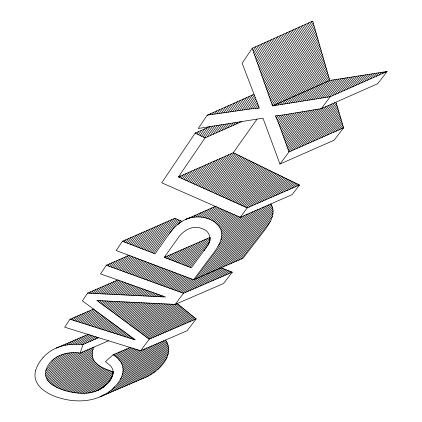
<?xml version="1.0" encoding="UTF-8"?>
<svg xmlns="http://www.w3.org/2000/svg" width="422" height="422" viewBox="0 0 422 422"><rect width="100%" height="100%" fill="white"/><g stroke="black" fill="none" stroke-linecap="round" stroke-linejoin="round"><path stroke-width="0.63" d="M113.08 373.08L111.64 377.875L108.058 382.991L103.348 387.275L97.957 390.339L103.917 386.853L108.844 382.068L112.168 376.73L112.938 374.166L113.054 371.787M203.889 250.752C206.543 246.712 210.657 242.634 210.082 237.386L164.253 257.367L191.319 267.785L204.032 250.562M35.585 370.695C31.502 385.613 48.166 394.865 60.198 398.099C73.096 401.86 87.386 402.187 99.903 396.886L144.582 377.806C158.15 372.299 175.784 355.498 165.535 340.016M93.742 360.172L70.986 392.049C58.89 389.722 38.998 381.884 47.549 366.259C53.763 354.849 68.095 351.289 80.154 353.045L83.034 344.463L98.669 337.706M207.16 246.1C212.44 240.477 209.998 230.707 202.286 228.756C192.274 224.198 182.009 231.293 176.865 239.654L164.253 257.367M93.489 309.057L70.026 319.248L64.687 327.192L140.621 350.714L187.067 330.769L196.167 318.974L177.166 303.545M117.738 279.986L87.591 293.126L82.385 300.87L135.325 339.916L70.026 319.248M128.968 255.347L106.328 265.253L100.526 273.883L165.556 297.009L87.591 293.126M215.362 206.369L183.665 220.363A27.968 21.875 -20.4 0 0 178.232 224.135A30.126 23.526 -20.5 0 1 181.998 221.328L174.771 218.316L122.443 241.278L116.208 250.557L193.624 279.696L242.961 258.322L262.421 233.108C268.471 225.211 277.18 214.102 270.85 203.916M209.65 126.653L195.18 133.094L161.758 182.805L240.208 217.293L292.098 194.637L299.504 185.036L233.271 152.717L178.422 176.96L247.229 207.888L299.504 185.036M253.865 94.375L207.223 115.174L198.287 128.473L262.959 118.181L279.965 164.026L334.055 140.257L343.587 127.898L336.17 102.725M316.125 98.959L329.777 80.465L312.67 21.1L252.187 48.298L242.133 63.258L259.377 108.153L250.52 108.95L207.223 115.174M70.332 319.348L70.553 319.021M106.639 265.369L106.877 265.011M122.76 241.4L123.008 241.031M195.502 133.252L195.787 132.825M252.34 48.741L252.836 48.008M71.803 319.813L73.08 317.924M89.722 293.232L90.709 291.766M108.137 265.913L109.52 263.856M124.263 241.98L125.698 239.849M197.042 134.006L198.715 131.522M209.998 114.779L210.805 113.576M253.084 50.851L255.943 46.61M73.275 320.277L75.607 316.827M91.479 293.322L93.288 290.642M109.625 266.451L112.162 262.7M125.767 242.555L128.393 238.667M198.577 134.755L201.642 130.219M212.292 114.446L213.775 112.257M253.828 52.95L259.055 45.212M74.741 320.741L78.133 315.73M93.241 293.406L95.873 289.513M111.118 266.994L114.805 261.545M127.265 243.135L131.089 237.486M200.107 135.504L204.57 128.916M214.582 114.119L216.739 110.933M254.566 55.045L262.167 43.809M76.203 321.205L80.66 314.633M94.992 293.496L98.458 288.39M112.6 267.532L117.448 260.39M128.757 243.71L133.779 236.304M201.637 136.253L207.497 127.613M216.871 113.787L219.709 109.609M255.305 57.128L265.285 42.411M60.847 346.409L61.116 346.014M77.659 321.664L83.187 313.53M96.749 293.58L101.043 287.261M114.082 268.07L120.091 259.235M130.25 244.285L136.48 235.123M203.161 136.997L210.251 126.568M219.16 113.46L222.679 108.285M256.033 59.201L268.397 41.008M45.829 371.007L54.301 358.568M62.999 345.797L63.574 344.948M79.12 322.128L85.719 312.433M98.5 293.67L103.627 286.137M115.565 268.608L122.739 258.074M131.738 244.855L139.176 233.936M204.686 137.741L212.546 126.204M221.445 113.133L225.649 106.961M256.766 61.269L271.515 39.605M206.569 246.986L206.142 247.608M178.422 176.96L205.029 137.91L241.911 121.525M45.581 373.86L57.345 356.627M65.062 345.312L66.038 343.883M80.57 322.587L88.251 311.336M100.246 293.754L106.217 285.008M117.042 269.146L125.387 256.919M133.225 245.43L141.876 232.754M179.593 177.483L180.605 175.995M207.276 136.913L214.835 125.84M223.729 112.806L228.618 105.632M257.494 63.326L274.638 38.202M45.798 376.023L59.919 355.371M67.056 344.932L68.501 342.817M82.021 323.046L90.783 310.233M196.167 318.974L149.251 339.151L97.26 300.717L97.461 300.469M101.992 293.844L108.802 283.879M118.513 269.679L128.035 255.758M134.708 246L144.572 231.567M181.096 178.158L183.428 174.745M210.182 135.62L217.119 125.476M226.007 112.474L231.594 104.308M258.217 65.378L277.755 36.798M46.278 377.78L62.245 354.485M68.986 344.642L70.965 341.751M83.472 323.505L93.315 309.131M98.49 301.588L99.175 300.58M103.733 293.928L111.392 282.751M119.985 270.217L129.918 255.716M136.185 246.569L147.278 230.38M182.594 178.833L186.25 173.5M213.089 134.328L219.408 125.112M228.286 112.146L234.569 102.984M258.939 67.42L280.878 35.395M46.947 379.257L64.402 353.842M70.864 344.431L73.433 340.686M84.912 323.964L94.591 309.869M99.687 302.447L100.89 300.691M105.474 294.018L113.982 281.622M121.452 270.75L131.39 256.27M137.662 247.134L149.979 229.199M184.092 179.508L189.077 172.25M216.001 133.035L221.692 124.748M230.565 111.819L237.544 101.655M259.657 69.451L284.001 33.992M47.749 380.533L66.433 353.378M72.689 344.283L75.897 339.62M86.357 324.418L95.768 310.74M100.879 303.307L102.609 300.791M107.209 294.102L116.577 280.493M122.913 271.277L132.861 256.824M139.133 247.703L152.68 228.012M185.585 180.178L191.899 171M218.912 131.743L223.971 124.385M232.844 111.492L240.524 100.325M260.369 71.476L287.129 32.584M48.651 381.657L68.364 353.056M74.478 344.194L78.365 338.549M87.797 324.871L96.939 311.605M102.066 304.172L104.329 300.891M108.945 294.192L118.529 280.287M124.374 271.81L134.328 257.373M140.605 248.268L155.386 226.825M187.078 180.848L194.727 169.755M221.819 130.451L226.255 124.021M235.117 111.165L243.505 98.996M261.081 73.497L290.252 31.181M49.622 382.67L70.221 352.845M76.224 344.157L80.834 337.484M89.232 325.33L98.115 312.47M103.248 305.032L106.043 300.986M110.68 294.276L119.985 280.804M125.83 272.338L135.789 257.926M142.072 248.832L158.092 225.638M188.565 181.518L197.554 168.505M224.736 129.158L228.534 123.657M237.386 110.838L246.485 97.667M261.793 75.506L293.38 29.772M50.661 383.582L72.014 352.723M77.938 344.173L83.303 336.413M90.661 325.779L99.281 313.33M104.424 305.897L107.763 301.081M112.41 294.361L121.436 281.321M127.286 272.87L137.25 258.475M143.533 249.397L160.798 224.446M190.048 182.188L200.387 167.249M227.648 127.861L230.808 123.298M239.654 110.511L249.465 96.337M262.5 77.506L296.513 28.364M51.748 384.416L73.755 352.676M79.616 344.225L85.777 335.348M92.096 326.232L100.447 314.19M105.6 306.757L109.477 301.171L175.188 304.399L223.518 283.526L232.269 272.185L221.107 267.791M114.135 294.451L122.886 281.833M128.736 273.393L138.706 259.024M144.994 249.956L163.509 223.259M191.53 182.853L203.219 165.999M230.565 126.568L233.081 122.934M241.922 110.189L252.451 95.008M263.201 79.5L299.641 26.955M52.871 385.186L75.448 352.697M81.267 344.32L88.124 334.451M93.52 326.686L101.607 315.049M106.766 307.622L111.192 301.255M115.865 294.535L124.332 282.35M130.187 273.92L140.157 259.572M146.45 250.515L166.215 222.072M193.007 183.517L206.047 164.749M233.482 125.271L235.355 122.57M244.19 109.862L254.244 95.388M263.903 81.488L302.774 25.547M54.032 385.903L77.099 352.771M82.891 344.447L89.548 334.894M94.945 327.134L102.768 315.904M107.932 308.487L112.906 301.345M117.585 294.619L125.772 282.861M131.632 274.448L141.607 260.116M147.906 251.074L168.927 220.88M194.484 184.177L208.885 163.493M236.399 123.973L237.628 122.211M246.453 109.535L254.967 97.308M264.605 83.466L305.913 24.138M55.219 386.573L78.714 352.892M85.27 343.497L90.962 335.332M96.369 327.588L103.923 316.753M109.092 309.347L114.615 301.424M119.305 294.704L127.212 283.373M133.072 274.97L143.058 260.659M149.356 251.633L171.638 219.693M195.95 184.841L211.717 162.243M239.321 122.675L239.896 121.847M248.716 109.214L255.69 99.217M265.301 85.439L309.046 22.73M56.432 387.201L80.37 352.95M87.718 342.437L92.381 335.77M97.788 328.036L105.078 317.608M110.247 310.207L116.33 301.508M121.024 294.793L128.647 283.885M134.512 275.492L144.503 261.202M150.802 252.192L174.349 218.501M197.422 185.501L214.555 160.988M250.969 108.897L256.402 101.116M265.992 87.401L312.185 21.316M57.666 387.792L82.802 351.901M90.171 341.377L93.79 336.207M99.202 328.485L106.228 318.452M111.403 311.061L118.033 301.593M122.739 294.878L130.081 284.391M135.947 276.014L145.943 261.745M152.247 252.746L176 218.833M198.883 186.155L217.388 159.738M253.158 108.665L257.14 102.984M266.683 89.353L313.198 22.941M205.688 248.257L205.92 247.93M58.922 388.346L85.228 350.856M92.624 340.322L95.203 336.645M100.615 328.928L107.373 319.301M112.553 311.916L119.737 301.677M124.453 294.962L131.511 284.903M137.382 276.537L147.378 262.289M153.687 253.3L177.451 219.435M200.344 186.814L220.226 158.482M255.321 108.47L257.895 104.804M267.369 91.305L313.82 25.109M60.198 388.868L87.66 349.806M95.077 339.262L96.606 337.078M102.024 329.376L108.517 320.145M113.703 312.771L121.441 301.762M126.162 295.047L132.941 285.409M138.812 277.054L148.818 262.827M169.433 233.503L178.902 220.041M201.806 187.468L223.069 157.227M257.473 108.296L258.67 106.587M268.054 93.241L314.443 27.272M61.491 389.358L90.092 348.757M97.529 338.201L98.015 337.516M103.432 329.819L109.657 320.984M114.847 313.62L123.14 301.846M127.871 295.131L134.365 285.916M140.241 277.576L150.248 263.37M177.435 224.773L180.347 220.643M203.256 188.122L225.907 155.971M268.74 95.177L315.06 29.424M62.804 389.817L92.523 347.707M104.835 330.268L110.796 321.822M115.987 314.464L124.838 301.93M129.575 295.215L135.784 286.422M141.665 278.093L151.677 263.908M181.492 221.666L181.787 221.244M204.707 188.776L228.75 154.71M269.421 97.102L315.677 31.566M64.128 390.255L93.004 349.421M106.239 330.711L111.93 322.661M117.126 315.313L126.537 302.01M131.279 295.3L137.203 286.928M143.084 278.61L153.102 264.441M206.158 189.425L231.594 153.455M270.096 99.017L316.289 33.697M233.271 152.717L257.067 119.109M65.468 390.661L92.286 352.813M107.636 331.154L113.064 323.495M118.265 316.157L128.225 302.094M132.977 295.384L138.616 287.429M144.503 279.121L154.526 264.979M207.603 190.074L233.867 153.007M270.771 100.927L316.901 35.823M66.824 391.046L92.249 355.24M109.034 331.597L114.193 324.328M119.4 316.996L129.918 302.178M134.676 295.474L140.03 287.931M145.922 279.638L155.945 265.512M189.678 218L190.058 217.462M209.043 190.723L235.318 153.713M271.441 102.831L317.508 37.943M68.19 391.41L92.539 357.181M110.427 332.035L115.317 325.156M120.528 317.835L131.606 302.257M136.375 295.558L141.439 288.432M147.331 280.15L157.364 266.045M186.07 219.213A21.775 17.117 -20.3 0 1 189.167 218.142L191.904 217.509L192.764 216.275M210.483 191.372L236.763 154.42M272.111 104.725L318.114 40.048M69.577 391.743L93.062 358.79M111.819 332.478L116.44 325.984M121.657 318.673L133.289 302.342M138.068 295.643L142.847 288.933M148.744 280.662L158.778 266.577M165.107 257.7L165.835 256.676M193.967 217.203L195.47 215.088M211.918 192.015L238.208 155.122M273.387 105.758L318.721 42.147M113.207 332.916L117.559 326.813M122.781 319.507L134.977 302.426M139.761 295.722L144.25 289.434M150.148 281.173L160.191 267.11M166.521 258.243L168.452 255.537M195.956 217.019L198.182 213.901M213.347 192.659L239.649 155.829M275.65 105.4L319.322 44.241M72.41 392.318L94.539 361.385M114.589 333.354L118.677 327.636M123.899 320.335L136.654 302.505M141.449 295.806L145.653 289.93M151.551 281.685L161.6 267.643M167.935 258.786L171.074 254.392M197.855 216.955L200.888 212.714M214.777 193.302L241.083 156.53M277.919 105.041L319.918 46.325M73.85 392.56L95.419 362.466C92.149 359.101 91.484 353.937 92.951 349.595A27.145 19.154 -12.7 0 1 93.964 347.079M115.971 333.791L119.795 328.458M125.017 321.168L138.332 302.59M143.132 295.891L147.051 290.426M152.954 282.191L163.003 268.17M169.343 259.324L173.695 253.253M199.68 216.998L203.599 211.527M216.201 193.941L242.518 157.227M280.182 104.677L320.514 48.398M75.316 392.766L96.369 363.447M117.353 334.229L120.903 329.281M126.136 321.997L140.009 302.674M144.82 295.975L148.444 290.927M154.352 282.698L164.406 268.698M170.746 259.868L176.317 252.108M201.426 217.145L206.311 210.341M217.625 194.584L243.948 157.923M282.439 104.318L321.11 50.466M76.804 392.94L97.382 364.339M118.73 334.662L122.011 330.099M127.249 322.819L141.681 302.753M146.497 296.059L149.836 291.417M155.744 283.204L165.804 269.225M172.15 260.406L178.944 250.963M203.098 217.383L209.022 209.148M219.044 195.222L245.372 158.619M275.714 116.446L276.178 115.807M284.697 103.96L321.701 52.523M78.307 393.082L98.437 365.157M120.101 335.1L123.118 330.911M128.357 323.642L143.353 302.838M148.18 296.144L151.229 291.913M157.137 283.711L167.202 269.748M173.547 260.944L181.565 249.819M204.712 217.705L211.738 207.962M220.458 195.855L246.796 159.316M276.494 118.113L278.298 115.607M286.955 103.601L322.292 54.575M79.837 393.193L99.529 365.921M121.473 335.532L124.221 331.724M129.464 324.465L145.026 302.917M149.852 296.228L152.611 292.409M158.53 284.217L168.594 270.275M174.945 261.482L184.192 248.674M206.268 218.1L214.455 206.769M221.872 196.494L248.22 160.012M277.238 119.822L280.451 115.37M289.207 103.242L322.877 56.617M81.383 393.272L100.652 366.634M122.844 335.965L125.323 332.536M130.567 325.288L146.687 303.001M151.53 296.313L153.998 292.9M159.912 284.718L169.987 270.797M176.338 262.02L186.819 247.524M207.772 218.57L216.296 206.78M223.285 197.127L249.634 160.703M277.95 121.562L282.629 115.095M291.465 102.884L323.463 58.653M204.702 249.645L204.96 249.286M71.017 392.033A50.761 35.643 -10.9 0 0 82.918 393.309L101.807 367.304M124.205 336.397L126.421 333.348M131.669 326.101L148.354 303.08M153.202 296.392L155.38 293.39M161.299 285.225L171.374 271.32M177.725 262.553L189.452 246.379M207.698 218.549L209.228 219.108L217.705 207.402M224.689 197.76L251.048 161.389M278.641 123.324L284.834 114.779M293.712 102.525L324.043 60.678M84.569 393.293L102.989 367.931M125.571 336.83L127.513 334.155M132.766 326.918L150.016 303.165M154.869 296.476L156.757 293.881M162.676 285.726L172.756 271.842M179.118 263.085L192.079 245.235M209.228 219.108L210.604 219.693L219.102 208.014M226.092 198.387L252.462 162.08M279.311 125.102L287.06 114.431M295.964 102.166L324.623 62.693M168.526 234.722L155.069 253.833L122.443 241.278M86.225 393.214L104.187 368.522L112.964 371.766M113.871 355.208L114.678 354.1M126.932 337.257L128.605 334.957M133.864 327.73L151.677 303.244M156.536 296.56L158.134 294.371M164.058 286.227L174.138 272.364M180.5 263.618L194.711 244.085M211.971 220.363L220.5 208.632M227.495 199.02L253.87 162.765M279.965 126.89L289.307 114.045M298.212 101.807L325.204 64.703M87.94 393.056L105.41 369.081M114.969 355.968L117.084 353.066M128.288 337.69L129.691 335.759M134.956 328.543L153.334 303.328M158.203 296.645L159.505 294.857M165.429 286.723L175.52 272.881M181.882 264.151L197.343 242.94M213.263 221.091L221.898 209.243M228.893 199.648L255.273 163.451M280.614 128.678L291.555 113.666M300.459 101.454L325.779 66.708M89.717 392.803L106.655 369.603M116.024 356.775L119.484 352.032M129.644 338.117L130.778 336.561M136.042 329.35L154.985 303.407M159.864 296.724L160.872 295.342M166.801 287.224L176.897 273.398M183.259 264.684L199.975 241.79M210.604 219.693L214.46 221.877L223.291 209.855M230.285 200.276L256.671 164.137M281.258 130.467L293.796 113.291M302.701 101.095L326.354 68.702M204.169 250.373L204.438 250.003M91.579 392.434L107.916 370.099M117.036 357.629L121.884 350.998M130.994 338.544L131.864 337.363M137.134 330.157L156.641 303.487M161.526 296.808L162.243 295.833M168.172 287.72L178.269 273.915M184.636 265.211L202.607 240.64M215.668 222.784L224.678 210.467M231.678 200.898L258.074 164.817M281.901 132.244L296.038 112.911M304.942 100.737L326.923 70.69M93.536 391.933L109.198 370.563M118.007 358.542L124.29 349.965M132.344 338.971L132.941 338.159M138.216 330.964L158.287 303.571M163.182 296.893L163.604 296.318M169.538 288.215L179.64 274.432M186.012 265.739L205.245 239.496M216.776 223.755L226.065 211.079M233.065 201.526L259.467 165.498M282.54 134.017L298.28 112.532M307.184 100.383L327.493 72.668M95.615 391.268L110.49 371.001M118.925 359.518L126.695 348.931M133.695 339.399L134.022 338.95M139.297 331.766L159.938 303.65M170.905 288.711L181.006 274.949M187.379 266.266L207.882 238.346M217.81 224.82L227.453 211.686M234.453 202.149L260.859 166.178M283.173 135.778L300.517 112.157M309.421 100.025L328.058 74.641M97.841 390.392L111.804 371.418M119.785 360.562L129.1 347.897M140.378 332.568L161.584 303.729M172.266 289.207L182.373 275.461M188.75 266.794L210.119 237.797M193.624 279.696L212.382 254.571C218.316 246.881 226.166 235.291 218.754 225.97L228.829 212.292M235.835 202.771L262.247 166.854M283.811 137.54L302.753 111.777M311.658 99.671L328.622 76.604M100.336 389.174L113.091 371.856M120.581 361.691L130.889 347.702M141.454 333.364L163.224 303.814M173.621 289.703L183.734 275.972M190.111 267.321L209.924 240.429M219.635 227.247L230.206 212.899M237.217 203.388L263.634 167.534M284.444 139.292L304.99 111.403M313.894 99.312L329.186 78.561M103.295 387.312L112.922 374.272M121.304 362.909L132.228 348.113M142.525 334.161L164.865 303.893M174.977 290.194L185.094 276.484M220.411 228.64L231.583 213.5M238.594 204.005L265.016 168.209M285.072 141.038L307.221 111.023M108.169 382.865L110.991 379.051M121.937 364.244L133.563 348.525M143.596 334.957L166.505 303.972M176.333 290.684L186.45 276.996M221.07 230.18L232.955 214.107M239.965 204.628L266.398 168.879M285.699 142.773L309.453 110.648M318.357 98.606L332.03 80.117M103.939 395.003A42.949 29.645 -10.3 0 0 116.356 385.006C120.892 379.837 124.601 372.71 122.459 365.71L134.892 348.941M144.662 335.748L168.141 304.051M177.683 291.175L187.806 277.507M221.561 231.936L234.326 214.708M241.337 205.24L267.77 169.554M286.322 144.509L311.684 110.269M320.588 98.247L334.282 79.763M122.855 367.362L136.222 349.353M145.727 336.54L169.776 304.135M179.028 291.665L189.156 278.014M221.824 233.994L235.687 215.31M242.703 205.857L269.146 170.224M286.949 146.234L313.91 109.894M322.814 97.893L336.534 79.41M103.733 395.25L103.991 394.902M123.071 369.239L137.546 349.764M146.793 337.326L171.406 304.215M180.373 292.151L190.507 278.52M221.708 236.547L237.053 215.906M244.069 206.469L270.518 170.889M287.567 147.953L316.141 109.52M325.04 97.54L338.782 79.062M106.033 394.264L106.787 393.251M123.018 371.466L138.87 350.17M147.853 338.112L173.036 304.294M181.713 292.641L191.852 279.032M220.922 239.991L238.414 216.507M245.43 207.081L271.884 171.559M288.184 149.668L318.362 109.145M327.266 97.187L341.029 78.708M108.338 393.283L110.058 390.978M122.48 374.319L140.194 350.582M148.908 338.898L174.666 304.373M183.053 293.126L193.192 279.533M218.037 246.232L239.77 217.103M246.786 207.693L273.25 172.223M288.801 151.371L320.588 108.765M329.487 96.833L343.271 78.36M140.621 350.714L149.251 339.151M175.188 304.399L183.486 293.285L232.269 272.185M240.208 217.293L247.229 207.888M279.965 164.026L289.001 151.925L343.587 127.898M321.306 108.649L330.204 96.717L387.09 71.518L377.69 83.698L321.306 108.649L280.255 115.396A134.027 114.399 -52.6 0 1 275.424 115.865L279.164 124.701L289.001 151.925M110.638 392.302L114.715 386.842M120.534 379.056L142.235 350.017M150.886 338.449L176.871 303.671M185.184 292.546L242.012 216.507M249.049 207.091L274.611 172.888M290.9 151.087L323.268 107.779M332.188 95.841L345.512 78.007M112.943 391.315L144.63 348.994M153.297 337.41L178.089 304.299M187.695 291.465L244.686 215.336M251.739 205.92L275.967 173.553M293.712 149.852L326.169 106.497M335.115 94.544L347.754 77.659M115.248 390.334L147.02 347.965M155.713 336.371L179.134 305.143M190.206 290.378L247.355 214.17M254.429 204.744L277.323 174.212M296.518 148.613L329.07 105.21M338.043 93.246L349.996 77.31M117.553 389.348L149.414 346.937M158.134 335.332L180.173 305.992M192.722 289.292L250.03 213.005M257.119 203.562L278.673 174.872M299.33 147.378L331.972 103.928M340.971 91.949L352.233 76.962M119.859 388.367L151.809 345.908M160.55 334.293L181.212 306.836M195.233 288.205L252.704 211.839M259.815 202.386L280.023 175.531M302.141 146.139L334.878 102.641M343.898 90.651L354.469 76.609M122.164 387.38L154.204 344.879M162.966 333.253L182.251 307.675M197.749 287.113L255.379 210.668M262.51 201.21L281.368 176.19M304.958 144.899L336.334 103.279M346.831 89.353L356.701 76.261M124.474 386.394L156.599 343.851M165.387 332.209L183.285 308.514M200.265 286.026L258.053 209.502M265.206 200.033L282.714 176.844M307.77 143.665L336.872 105.125M349.764 88.056L358.932 75.913M126.779 385.407L158.994 342.822M167.808 331.17L184.314 309.352M202.782 284.94L260.727 208.331M267.901 198.852L284.053 177.498M310.587 142.425L337.415 106.956M352.697 86.753L361.163 75.564M129.09 384.421L161.394 341.794M170.23 330.131L185.342 310.186M205.298 283.848L263.407 207.165M270.602 197.67L285.393 178.153M313.404 141.185L337.953 108.786M355.635 85.455L363.389 75.216M131.4 383.434L163.789 340.765M172.656 329.086L186.366 311.019M207.819 282.761L266.087 205.994M273.298 196.494L286.728 178.801M316.226 139.94L338.491 110.606M358.573 84.152L365.616 74.868M133.711 382.448L165.751 340.306M175.077 328.047L187.389 311.847M210.335 281.669L268.767 204.823M275.999 195.312L288.057 179.45M319.043 138.701L339.024 112.421M361.512 82.849L367.842 74.52M136.021 381.462L166.505 341.44M177.504 327.003L188.412 312.681M212.857 280.577L222.257 268.244M223.333 266.825L271.029 204.206M278.699 194.131L289.387 180.099M321.865 137.461L339.557 114.23M364.45 81.546L370.062 74.177M138.337 380.475L167.186 342.659M179.925 325.958L189.431 313.504M215.378 279.491L223.565 268.761M225.886 265.723L271.763 205.588M281.405 192.949L290.716 180.748M324.687 136.216L340.09 116.029M367.393 80.243L372.288 73.829M140.653 379.483L167.777 343.993M182.351 324.914L190.443 314.327M217.905 278.399L224.873 269.273M228.434 264.615L272.38 207.118M284.106 191.767L292.035 181.391M327.509 134.977L340.617 117.822M370.331 78.94L374.504 73.481M142.963 378.497L168.262 345.449M184.783 323.874L191.456 315.15M220.426 277.307L226.181 269.79M230.987 263.513L272.844 208.832M286.812 190.586L293.359 182.035M330.336 133.732L341.145 119.611M373.275 77.637L376.725 73.133M145.289 377.5L168.621 347.074M187.21 322.83L192.469 315.972M222.953 276.215L227.484 270.302M233.54 262.405L273.097 210.821M289.518 189.404L294.672 182.679M333.164 132.487L341.672 121.388M376.224 76.329L378.94 72.79M147.758 376.308L168.811 348.904M189.636 321.786L193.476 316.79M225.48 275.123L228.787 270.813M236.098 261.297L273.018 213.226M292.23 188.217L295.991 183.322M335.991 131.242L342.195 123.166M379.167 75.026L381.15 72.442M150.48 374.794L168.758 351.035M192.068 320.741L194.479 317.608M228.007 274.031L230.085 271.325M238.652 260.189L272.385 216.349M294.936 187.036L297.299 183.96M338.819 129.997L342.717 124.933M382.116 73.718L383.366 72.099M153.597 372.768L168.315 353.673M194.5 319.691L195.481 318.42M230.533 272.934L231.383 271.837M241.21 259.082L270.444 221.144M297.647 185.849L298.607 184.599M341.646 128.752L343.234 126.695M385.064 72.41L385.576 71.751M157.585 369.619L166.975 357.46M43.086 357.497L40.148 361.29A57.292 39.42 -11 0 0 39.214 362.746L38.355 364.197A48.783 33.618 -10.5 0 0 35.543 370.69M130.134 347.454L113.17 354.749L105.474 361.554L110.643 366.006A20.245 13.931 -11.1 0 1 113.175 373.069M252.187 48.298L272.522 105.896L329.735 80.475L387.09 71.518M87.976 334.393L56.353 348.071L57.482 347.601L57.017 347.786M80.154 353.045L108.575 340.786M97.672 390.466L97.672 390.466A24.518 16.848 -10.8 0 1 86.389 393.209L82.918 393.304M191.904 217.509L193.941 217.203M272.522 105.896L330.204 96.717M76.06 344.162L83.034 344.463M109.451 301.166L96.844 300.427L97.26 300.717M106.328 265.253L183.486 293.285M104.155 368.506L99.207 365.7L95.425 362.477M195.18 133.094L205.029 137.91M113.17 354.749C117.269 357.323 121.051 360.952 122.459 365.71M214.46 221.877L218.754 225.97M185.627 219.403A21.369 16.801 -20.3 0 1 189.167 218.142M168.642 234.764A56.68 43.403 -21.6 0 1 178.11 224.04M43.134 357.518A34.615 24.012 -9.7 0 1 56.311 348.018M99.909 396.886A36.535 25.12 -10.6 0 0 103.886 394.955A37.463 25.774 -10.6 0 1 100.415 396.664M57.434 347.528A35.327 24.476 -9.7 0 1 76.044 344.252M193.941 217.124A29.535 23.078 -20.1 0 1 207.693 218.549"/></g></svg>
